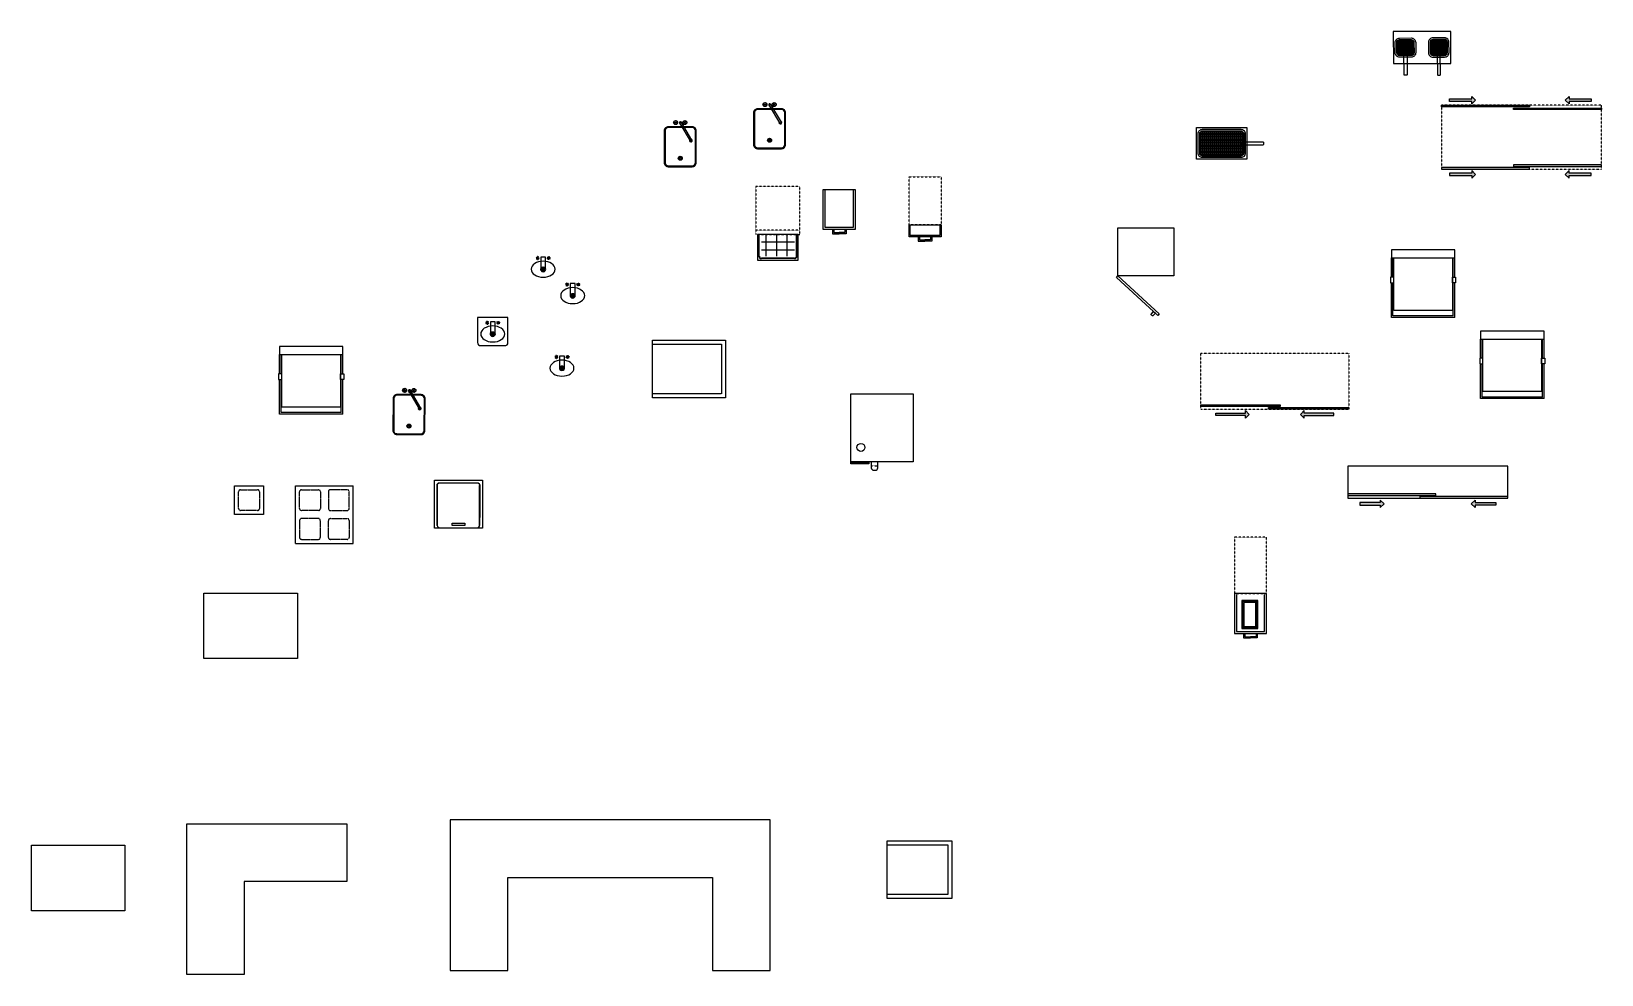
# Model space of a CAD drawing. Header units: millimetres. Extents: x 1069 to 20688, y 1094 to 12884.
import ezdxf

# ---------------------------------------------------------------- set-up
doc = ezdxf.new("R2010")
doc.units = ezdxf.units.MM
for name, pattern in [('JIS_02_1.0', [2, 1, -1]), ('JIS_02_2.0', [3, 2, -1]), ('JIS_02_4.0', [5.5, 4, -1.5])]:
    doc.linetypes.add(name, pattern=pattern)
for name, color, linetype in [('Bestand', 250, 'Continuous'), ('HG', 20, 'Continuous'), ('HG_dünn', 30, 'Continuous'), ('Korb', 92, 'JIS_02_2.0'), ('Spülen', 150, 'Continuous'), ('Spülen_dünn', 160, 'Continuous'), ('Unsichtbar', 152, 'JIS_02_1.0'), ('Voll', 253, 'Continuous')]:
    doc.layers.add(name, color=color, linetype=linetype)
doc.styles.get("Standard").update_dxf_attribs({"font": 'arial.ttf'})

# ---------------------------------------------------------------- blocks, each defined once
blk = doc.blocks.new('*U7')
for p, q in [((845, 793), (410, 793)), ((845, 793), (845, 0)), ((825, 773), (410, 773)), ((825, 773), (825, 20)), ((825, 20), (410, 20)), ((845, 0), (410, 0))]:
    blk.add_line(p, q)
for points in [[(100, 793), (0, 793), (0, 0), (100, 0)], [(410, 763), (340, 763), (340, 803), (410, 803)], [(755, 30), (100, 30), (100, 763), (755, 763)], [(410, 30), (340, 30), (340, -10), (410, -10)]]:
    blk.add_lwpolyline(points, close=True)
for points in [[(340, 793), (100, 793)], [(340, 773), (100, 773)], [(340, 20), (100, 20)], [(340, 0), (100, 0)]]:
    blk.add_lwpolyline(points)
blk = doc.blocks.new('*U226')
blk.add_arc((0, 16), 18.1, 226.7231, 310.2059)
blk = doc.blocks.new('*U223')
at = {"color": 0, "linetype": 'ByBlock', "lineweight": -2, "transparency": 16777216}
for p, rotation in [((23749, 13540), 120), ((23750, 13560), 60.00000000000001), ((23784, 13539), 240), ((23784, 13559), 300.0000000000001), ((23766, 13530), 180)]:
    blk.add_blockref('*U226', p, dxfattribs=dict(at, rotation=rotation))
blk.add_blockref('*U226', (23767, 13569), dxfattribs=at)
blk = doc.blocks.new('*U224')
blk.add_arc((0, 16), 18.1, 226.7231, 310.2059)
blk = doc.blocks.new('*U225')
at = {"color": 0, "linetype": 'ByBlock', "lineweight": -2, "transparency": 16777216}
for p, rotation in [((23749, 13540), 120), ((23750, 13560), 60.00000000000001), ((23784, 13539), 240), ((23784, 13559), 300.0000000000001), ((23766, 13530), 180)]:
    blk.add_blockref('*U224', p, dxfattribs=dict(at, rotation=rotation))
blk.add_blockref('*U224', (23767, 13569), dxfattribs=at)
blk = doc.blocks.new('*U221')
for p, q in [((0, -10), (0, 0)), ((145, 41), (275, -177)), ((162, 51), (292, -167)), ((300, -10), (300, 0)), ((-40, -50), (-50, -50)), ((340, -50), (350, -50)), ((125, -392), (144, -392)), ((144, -392), (125, -392)), ((129, -381), (144, -392)), ((144, -392), (129, -381)), ((131, -378), (146, -389)), ((146, -389), (131, -378)), ((140, -371), (146, -389)), ((146, -389), (140, -371)), ((144, -370), (150, -388)), ((150, -388), (144, -370)), ((156, -370), (150, -388)), ((150, -388), (156, -370)), ((160, -371), (154, -389)), ((154, -389), (160, -371)), ((169, -378), (154, -389)), ((154, -389), (169, -378)), ((171, -381), (156, -392)), ((156, -392), (171, -381)), ((156, -392), (175, -392)), ((175, -392), (156, -392)), ((-40, -450), (-50, -450)), ((0, -490), (0, -500)), ((125, -396), (144, -396)), ((144, -396), (125, -396)), ((144, -396), (129, -407)), ((129, -407), (144, -396)), ((146, -399), (131, -410)), ((131, -410), (146, -399)), ((146, -399), (140, -417)), ((140, -417), (146, -399)), ((150, -401), (144, -418)), ((144, -418), (150, -401)), ((150, -401), (156, -418)), ((156, -418), (150, -401)), ((154, -399), (169, -410)), ((154, -399), (160, -417)), ((169, -410), (154, -399)), ((160, -417), (154, -399)), ((156, -396), (175, -396)), ((156, -396), (171, -407)), ((175, -396), (156, -396)), ((171, -407), (156, -396)), ((300, -490), (300, -500)), ((340, -450), (350, -450))]:
    blk.add_line(p, q)
for points in [[(350, -450), (350, -50, 0.414214), (300, 0), (0, 0, 0.414214), (-50, -50), (-50, -450, 0.414214), (0, -500), (300, -500, 0.414214)], [(340, -450), (340, -50, 0.414214), (300, -10), (0, -10, 0.414214), (-40, -50), (-40, -450, 0.414214), (0, -490), (300, -490, 0.414214)]]:
    blk.add_lwpolyline(points, format="xyb", close=True)
for centre, radius in [((92, 52), 25), ((92, 52), 6.49), ((208, 52), 25), ((208, 52), 6.49), ((150, -394), 25)]:
    blk.add_circle(centre, radius)
for centre, radius, start, end in [((154, 46), 15.2, 342.8742, 258.6421), ((154, 46), 10.2, 30.7582, 210.7582), ((283, -172), 17.7, 155.9277, 85.5887), ((283, -172), 10.2, 210.7582, 30.7582)]:
    blk.add_arc(centre, radius, start, end)
at = {"xscale": -1, "rotation": 90}
blk.add_blockref('*U225', (13642, 23819), dxfattribs=at)
at = {"rotation": 270}
blk.add_blockref('*U223', (-13342, 23819), dxfattribs=at)
blk = doc.blocks.new('*U32')
blk.add_lwpolyline([(-3, -9), (-3, 9), (3, 9), (3, -9)])
blk = doc.blocks.new('*U33')
at = {"color": 0, "linetype": 'ByBlock', "lineweight": -2, "transparency": 16777216}
for p, rotation in [((-261, 189), 120), ((-258, 199), 60.00000000000001), ((-242, 193), 300.0000000000001), ((-255, 182), 180), ((-245, 184), 240)]:
    blk.add_blockref('*U32', p, dxfattribs=dict(at, rotation=rotation))
blk.add_blockref('*U32', (-248, 201), dxfattribs=at)
blk = doc.blocks.new('*U34')
blk.add_lwpolyline([(-3, -9), (-3, 9), (3, 9), (3, -9)])
blk = doc.blocks.new('*U35')
at = {"color": 0, "linetype": 'ByBlock', "lineweight": -2, "transparency": 16777216}
for p, rotation in [((-261, 189), 120), ((-258, 199), 60.00000000000001), ((-242, 193), 300.0000000000001), ((-255, 182), 180), ((-245, 184), 240)]:
    blk.add_blockref('*U34', p, dxfattribs=dict(at, rotation=rotation))
blk.add_blockref('*U34', (-248, 201), dxfattribs=at)
blk = doc.blocks.new('Hygiene_WB')
at = {"linetype": 'JIS_02_2.0'}
for p, q in [((29, 0), (-29, 0)), ((0, 29), (0, -29))]:
    blk.add_line(p, q, dxfattribs=at)
blk.add_lwpolyline([(30, 0), (30, 150), (-30, 150), (-30, 0, 1.010258)], format="xyb", close=True)
for radius in [28.8, 14.9]:
    blk.add_circle((0, 0), radius, dxfattribs=at)
blk.add_ellipse((0, 0), major_axis=(150, 0), ratio=0.666667, start_param=3.141593, end_param=9.424778)
at = {"xscale": -1}
blk.add_blockref('*U33', (-321, -52), dxfattribs=at)
blk.add_blockref('*U35', (321, -52))
blk = doc.blocks.new('Grill_DS')
for p, q in [((33, -466), (35, -466)), ((567, -466), (565, -466))]:
    blk.add_line(p, q)
for points in [[(0, -600), (0, 0), (600, 0), (600, -600)], [(220, -568), (220, -538), (380, -538), (380, -568)]]:
    blk.add_lwpolyline(points, close=True)
for points in [[(33, -466), (33, -63, -0.414214), (63, -33), (537, -33, -0.414214), (567, -63), (567, -466)], [(35, -565), (35, -65, -0.414214), (65, -35), (535, -35, -0.414214), (565, -65), (565, -565)], [(35, -65), (35, -565, 0.414214), (65, -595), (535, -595, 0.414214), (565, -565), (565, -65)]]:
    blk.add_lwpolyline(points, format="xyb")
for points in [[(33, -63), (33, -466)], [(567, -466), (567, -63)]]:
    blk.add_lwpolyline(points)
at = {"color": 2}
blk.add_attdef('TYP', (259, -316), '', height=20, dxfattribs=at)
blk = doc.blocks.new('Indukt_1_Feld')
blk.add_lwpolyline([(0, 0), (360, 0), (360, -360), (0, -360)], close=True)
at = {"linetype": 'JIS_02_4.0'}
blk.add_lwpolyline([(75, -50), (285, -50, -0.414214), (310, -75), (310, -285, -0.414214), (285, -310), (75, -310, -0.414214), (50, -285), (50, -75, -0.414214)], format="xyb", close=True, dxfattribs=at)
blk = doc.blocks.new('*U12')
for p, q in [((0, 0), (720, 0)), ((0, -720), (0, 0)), ((720, -720), (720, 0)), ((0, -720), (720, -720))]:
    blk.add_line(p, q)
at = {"linetype": 'JIS_02_4.0'}
for points in [[(75, -50), (285, -50, -0.414214), (310, -75), (310, -285, -0.414214), (285, -310), (75, -310, -0.414214), (50, -285), (50, -75, -0.414214)], [(645, -50), (435, -50, 0.414214), (410, -75), (410, -285, 0.414214), (435, -310), (645, -310, 0.414214), (670, -285), (670, -75, 0.414214)], [(75, -670), (285, -670, 0.414214), (310, -645), (310, -435, 0.414214), (285, -410), (75, -410, 0.414214), (50, -435), (50, -645, 0.414214)], [(645, -670), (435, -670, -0.414214), (410, -645), (410, -435, -0.414214), (435, -410), (645, -410, -0.414214), (670, -435), (670, -645, -0.414214)]]:
    blk.add_lwpolyline(points, format="xyb", close=True, dxfattribs=at)
blk = doc.blocks.new('*U27')
blk.add_lwpolyline([(0, 0), (1169, 0), (1169, -820), (0, -820)], close=True)
blk = doc.blocks.new('Oberplatte_U')
for p, q in [((0, 0), (0, -1886)), ((4000, 0), (0, 0)), ((4000, -1886), (4000, 0)), ((720, -1886), (720, -720)), ((720, -720), (3280, -720)), ((3280, -720), (3280, -1886)), ((0, -1886), (720, -1886)), ((3280, -1886), (4000, -1886))]:
    blk.add_line(p, q)
blk = doc.blocks.new('*U25')
for p, q in [((0, -1886), (0, 0)), ((0, 0), (2000, 0)), ((2000, 0), (2000, -720)), ((2000, -720), (720, -720)), ((720, -720), (720, -1886)), ((720, -1886), (0, -1886))]:
    blk.add_line(p, q)
blk = doc.blocks.new('*U51')
blk.add_lwpolyline([(0, 0), (811, 0), (811, -720), (0, -720)], close=True)
at = {"layer": 'Korb'}
blk.add_lwpolyline([(0, -50), (761, -50), (761, -670), (0, -670)], close=True, dxfattribs=at)
blk = doc.blocks.new('*U36')
blk.add_lwpolyline([(380, -310), (380, 0), (0, 0), (0, -310, 0.414214), (40, -350), (340, -350, 0.414214)], format="xyb", close=True)
blk.add_blockref('Hygiene_WB', (190, -204))
blk = doc.blocks.new('Auszug_Müll_DS')
for p, q in [((30, -499), (30, -539)), ((30, -539), (100, -539)), ((170, -539), (100, -539)), ((170, -499), (170, -539))]:
    blk.add_line(p, q)
blk.add_lwpolyline([(300, 0), (300, -499), (-100, -499), (-100, 0)], close=True)
for points in [[(275, -10), (275, -474), (-75, -474), (-75, -10)], [(15, -499), (15, -554), (100, -554)], [(185, -499), (185, -554), (100, -554)]]:
    blk.add_lwpolyline(points)
blk = doc.blocks.new('Muellauszug_400_DS')
at = {"layer": 'Bestand'}
for p, q in [((-12450, 4718), (-12465, 4703)), ((-12300, 4718), (-12285, 4703))]:
    blk.add_line(p, q, dxfattribs=at)
for points in [[(-12475, 4693), (-12275, 4693), (-12275, 5043), (-12475, 5043)], [(-12465, 4703), (-12285, 4703), (-12285, 5033), (-12465, 5033)], [(-12450, 4718), (-12300, 4718), (-12300, 5018), (-12450, 5018)]]:
    blk.add_lwpolyline(points, close=True, dxfattribs=at)
at = {"layer": 'Unsichtbar'}
blk.add_lwpolyline([(-12566, 5131), (-12166, 5131), (-12166, 5837), (-12566, 5837)], close=True, dxfattribs=at)
at = {"xscale": -1}
blk.add_blockref('Auszug_Müll_DS', (-12266, 5131), dxfattribs=at)
blk = doc.blocks.new('*U45')
for p, q in [((38, -870), (38, -600)), ((42, -870), (42, -600)), ((483, -695), (68, -695)), ((130, -870), (130, -600)), ((261, -870), (261, -600)), ((392, -870), (392, -600)), ((508, -870), (508, -600)), ((512, -870), (512, -600)), ((523, -870), (523, -600)), ((483, -795), (68, -795)), ((483, -895), (68, -895)), ((483, -900), (68, -900))]:
    blk.add_line(p, q)
blk.add_lwpolyline([(530, -600), (20, -600), (20, -920), (530, -920)], close=True)
for centre, radius, start, end in [((68, -870), 30, 180, 270), ((68, -870), 25, 180, 270), ((483, -870), 30, 270, 0), ((483, -870), 25, 270, 0)]:
    blk.add_arc(centre, radius, start, end)
at = {"layer": 'Unsichtbar'}
blk.add_line((550, -545), (0, -545), dxfattribs=at)
blk.add_lwpolyline([(550, 0), (0, 0), (0, -600), (550, -600)], close=True, dxfattribs=at)
blk = doc.blocks.new('*U52')
blk.add_lwpolyline([(0, 0), (914, 0), (914, -720), (0, -720)], close=True)
at = {"layer": 'Korb'}
blk.add_lwpolyline([(0, -50), (864, -50), (864, -670), (0, -670)], close=True, dxfattribs=at)
blk = doc.blocks.new('Müllauszug_A')
for p, q in [((130, -499), (130, -539)), ((130, -539), (200, -539)), ((270, -539), (200, -539)), ((270, -499), (270, -539))]:
    blk.add_line(p, q)
blk.add_lwpolyline([(400, 0), (400, -499), (0, -499), (0, 0)], close=True)
for points in [[(375, 0), (375, -474), (25, -474), (25, 0)], [(115, -499), (115, -554), (200, -554)], [(285, -499), (285, -554), (200, -554)]]:
    blk.add_lwpolyline(points)
blk = doc.blocks.new('*U78')
for p, q in [((115, -750), (130, -750)), ((130, -750), (130, -790)), ((284, -750), (269, -750)), ((269, -750), (269, -790)), ((130, -790), (199, -790)), ((269, -790), (199, -790))]:
    blk.add_line(p, q)
blk.add_lwpolyline([(0, -600), (400, -600), (400, -750), (0, -750)], close=True)
for points in [[(385, -615), (385, -735), (15, -735), (15, -615)], [(115, -750), (115, -805), (199, -805)], [(284, -750), (284, -805), (199, -805)]]:
    blk.add_lwpolyline(points)
at = {"layer": 'Unsichtbar'}
blk.add_lwpolyline([(0, 0), (400, 0), (400, -600), (0, -600)], close=True, dxfattribs=at)
blk = doc.blocks.new('*U93')
at = {"transparency": 33554559}
h = blk.add_hatch(color=256, dxfattribs=at)
h.dxf.hatch_style = 1
h.paths.add_polyline_path([(1100, -365), (1100, -345), (0, -345), (0, -365)])
h = blk.add_hatch(color=256, dxfattribs=at)
h.dxf.hatch_style = 1
h.paths.add_polyline_path([(900, -380), (900, -400), (2000, -400), (2000, -380)])
at = {"transparency": 33554483}
for points in [[(455, -471), (407, -424), (407, -455), (150, -455), (150, -487), (407, -487), (407, -518)], [(1545, -471), (1593, -424), (1593, -455), (1850, -455), (1850, -487), (1593, -487), (1593, -518)]]:
    blk.add_hatch(color=256, dxfattribs=at).paths.add_polyline_path(points)
blk.add_lwpolyline([(0, -400), (2000, -400), (2000, 0), (0, 0)], close=True)
at = {"color": 0, "linetype": 'Continuous'}
for points in [[(455, -471), (407, -424), (407, -455), (150, -455), (150, -487), (407, -487), (407, -518)], [(1545, -471), (1593, -424), (1593, -455), (1850, -455), (1850, -487), (1593, -487), (1593, -518)]]:
    blk.add_lwpolyline(points, close=True, dxfattribs=at)
at = {"layer": 'Voll'}
for points in [[(0, -365), (1100, -365), (1100, -345), (0, -345)], [(900, -400), (2000, -400), (2000, -380), (900, -380)]]:
    blk.add_lwpolyline(points, close=True, dxfattribs=at)
blk = doc.blocks.new('*U91')
at = {"transparency": 33554534}
h = blk.add_hatch(color=256, dxfattribs=at)
h.dxf.hatch_style = 1
h.paths.add_polyline_path([(983, -645), (-6, -645), (-6, -665), (983, -665)])
for points in [[(598, -764), (550, -811), (550, -780), (178, -780), (178, -748), (550, -748), (550, -717)], [(1236, -764), (1284, -811), (1284, -780), (1656, -780), (1656, -748), (1284, -748), (1284, -717)]]:
    blk.add_hatch(color=256, dxfattribs=at).paths.add_polyline_path(points)
h = blk.add_hatch(color=256, dxfattribs=at)
h.dxf.hatch_style = 1
h.paths.add_polyline_path([(1840, -680), (839, -680), (839, -700), (1840, -700)])
blk.add_line((838, -665), (983, -665))
for points in [[(983, -665), (-6, -665), (-6, -645), (983, -645)], [(1840, -700), (839, -700), (839, -680), (1840, -680)]]:
    blk.add_lwpolyline(points, close=True)
at = {"color": 0, "linetype": 'Continuous'}
for points in [[(598, -764), (550, -811), (550, -780), (178, -780), (178, -748), (550, -748), (550, -717)], [(1236, -764), (1284, -811), (1284, -780), (1656, -780), (1656, -748), (1284, -748), (1284, -717)]]:
    blk.add_lwpolyline(points, close=True, dxfattribs=at)
at = {"layer": 'Unsichtbar'}
blk.add_line((-6, -700), (1840, -700), dxfattribs=at)
blk.add_lwpolyline([(-6, -700), (-6, 0), (1840, 0), (1840, -700)], dxfattribs=at)
blk = doc.blocks.new('*U110')
for points in [[(0, -600), (0, 0), (700, 0), (700, -600)], [(0, -600), (515, -1075), (498, -1093), (-17, -618)]]:
    blk.add_lwpolyline(points, close=True)
blk.add_lwpolyline([(446, -1045), (468, -1066), (441, -1094, -0.414214), (427, -1095), (420, -1088, -0.414214), (419, -1074)], format="xyb", close=True)
blk = doc.blocks.new('Kombidämpfer_A')
at = {"transparency": 33554483}
h = blk.add_hatch(color=256, dxfattribs=at)
h.dxf.hatch_style = 1
h.paths.add_polyline_path([(0, -875), (222, -875), (222, -850), (0, -850)])
for points in [[(0, -850), (0, 0), (775, 0), (775, -850)], [(0, -850), (222, -850), (222, -875), (0, -875)]]:
    blk.add_lwpolyline(points, close=True)
blk.add_lwpolyline([(254, -850), (254, -925, 0.414214), (284, -955), (305, -955, 0.414214), (335, -925), (335, -850)], format="xyb", close=True)
blk.add_circle((124, -669), 50)
at = {"layer": 'Unsichtbar'}
blk.add_line((254, -900), (335, -900), dxfattribs=at)
blk = doc.blocks.new('*U123')
at = {"layer": 'HG_dünn', "lineweight": 15}
h = blk.add_hatch(dxfattribs=at)
h.set_pattern_fill('ANSI37', color=256, scale=120, angle=45)
h.set_pattern_definition([(90, (-49449.207, -38250.272), (-15, 0), []), (180, (-49449.207, -38250.272), (-2e-15, -15), [])])
h.paths.add_polyline_path([(40, -320, 0.414214), (75, -355), (555, -355, 0.414214), (590, -320), (590, -75, 0.414214), (555, -40), (75, -40, 0.414214), (40, -75)])
blk.add_lwpolyline([(0, 0), (630, 0), (630, -395), (0, -395)], close=True)
at = {"layer": 'HG_dünn'}
for points in [[(75, -20), (555, -20, -0.414214), (610, -75), (610, -320, -0.414214), (555, -375), (75, -375, -0.414214), (20, -320), (20, -75, -0.414214)], [(75, -40), (555, -40, -0.414214), (590, -75), (590, -320, -0.414214), (555, -355), (75, -355, -0.414214), (40, -320), (40, -75, -0.414214)], [(555, -178), (828, -178, -0.414214), (836, -186), (836, -209, -0.414214), (828, -217), (555, -217)]]:
    blk.add_lwpolyline(points, format="xyb", close=True, dxfattribs=at)
blk = doc.blocks.new('Nudelkocher_Sieb_DS')
h = blk.add_hatch()
h.set_pattern_fill('ANSI37', color=256, scale=120, angle=-45)
h.set_pattern_definition([(4e-13, (1e-11, -20), (-1e-13, 15), []), (90, (1e-11, -20), (-15, -1e-13), [])])
h.paths.add_polyline_path([(107, 185, 0.414214), (72, 220), (-73, 220, 0.414214), (-108, 185), (-108, 55, 0.414214), (-73, 20), (72, 20, 0.414214), (107, 55)])
for points in [[(128, 185), (128, 55, -0.414214), (72, 0), (-73, 0, -0.414214), (-128, 55), (-128, 185, -0.414214), (-73, 240), (72, 240, -0.414214)], [(107, 185), (107, 55, -0.414214), (72, 20), (-73, 20, -0.414214), (-108, 55), (-108, 185, -0.414214), (-73, 220), (72, 220, -0.414214)], [(19, 55), (19, -218, -0.414214), (11, -226), (-11, -226, -0.414214), (-19, -218), (-19, 55)]]:
    blk.add_lwpolyline(points, format="xyb", close=True)
blk = doc.blocks.new('*U129')
blk.add_lwpolyline([(720, -400), (720, 0), (0, 0), (0, -400)], close=True)
at = {"layer": 'Spülen_dünn'}
blk.add_blockref('Nudelkocher_Sieb_DS', (152, -320), dxfattribs=at)
at = {"layer": 'Spülen_dünn', "xscale": -1}
blk.add_blockref('Nudelkocher_Sieb_DS', (568, -320), dxfattribs=at)
blk = doc.blocks.new('*U132')
at = {"transparency": 33554534}
h = blk.add_hatch(color=256, dxfattribs=at)
h.dxf.hatch_style = 1
h.paths.add_polyline_path([(0, -20), (1100, -20), (1100, 0), (0, 0)])
for points in [[(424, 64), (377, 17), (377, 48), (99, 48), (99, 80), (377, 80), (377, 111)], [(1546, 64), (1593, 111), (1593, 80), (1871, 80), (1871, 48), (1593, 48), (1593, 17)], [(424, -864), (377, -817), (377, -848), (98, -848), (98, -880), (377, -880), (377, -911)], [(1546, -864), (1593, -911), (1593, -880), (1871, -880), (1871, -848), (1593, -848), (1593, -817)]]:
    blk.add_hatch(color=256).paths.add_polyline_path(points)
h = blk.add_hatch(color=256, dxfattribs=at)
h.dxf.hatch_style = 1
h.paths.add_polyline_path([(900, -55), (2000, -55), (2000, -35), (900, -35)])
h = blk.add_hatch(color=256, dxfattribs=at)
h.dxf.hatch_style = 1
h.paths.add_polyline_path([(0, -800), (1100, -800), (1100, -780), (0, -780)])
h = blk.add_hatch(color=256, dxfattribs=at)
h.dxf.hatch_style = 1
h.paths.add_polyline_path([(2000, -745), (900, -745), (900, -765), (2000, -765)])
at = {"color": 0, "linetype": 'Continuous'}
for points in [[(424, 64), (377, 17), (377, 48), (99, 48), (99, 80), (377, 80), (377, 111)], [(1546, 64), (1593, 111), (1593, 80), (1871, 80), (1871, 48), (1593, 48), (1593, 17)], [(424, -864), (377, -817), (377, -848), (98, -848), (98, -880), (377, -880), (377, -911)], [(1546, -864), (1593, -911), (1593, -880), (1871, -880), (1871, -848), (1593, -848), (1593, -817)]]:
    blk.add_lwpolyline(points, close=True, dxfattribs=at)
at = {"layer": 'Unsichtbar'}
for p, q in [((2000, 0), (0, 0)), ((0, 0), (0, -800)), ((2000, -800), (2000, 0)), ((0, -800), (2000, -800))]:
    blk.add_line(p, q, dxfattribs=at)
at = {"layer": 'Voll'}
for points in [[(0, 0), (1100, 0), (1100, -20), (0, -20)], [(900, -35), (2000, -35), (2000, -55), (900, -55)], [(0, -800), (1100, -800), (1100, -780), (0, -780)], [(900, -765), (2000, -765), (2000, -745), (900, -745)]]:
    blk.add_lwpolyline(points, close=True, dxfattribs=at)
blk = doc.blocks.new('*U402')
blk.add_arc((0, 16), 18.1, 226.7231, 310.2059)
blk = doc.blocks.new('*U404')
at = {"color": 0, "linetype": 'ByBlock', "lineweight": -2, "transparency": 16777216}
for p, rotation in [((23749, 13540), 120), ((23750, 13560), 60.00000000000001), ((23784, 13539), 240), ((23784, 13559), 300.0000000000001), ((23766, 13530), 180)]:
    blk.add_blockref('*U402', p, dxfattribs=dict(at, rotation=rotation))
blk.add_blockref('*U402', (23767, 13569), dxfattribs=at)
blk = doc.blocks.new('*U405')
blk.add_arc((0, 16), 18.1, 226.7231, 310.2059)
blk = doc.blocks.new('*U406')
at = {"color": 0, "linetype": 'ByBlock', "lineweight": -2, "transparency": 16777216}
for p, rotation in [((23749, 13540), 120), ((23750, 13560), 60.00000000000001), ((23784, 13539), 240), ((23784, 13559), 300.0000000000001), ((23766, 13530), 180)]:
    blk.add_blockref('*U405', p, dxfattribs=dict(at, rotation=rotation))
blk.add_blockref('*U405', (23767, 13569), dxfattribs=at)
blk = doc.blocks.new('*U220')
blk.add_arc((0, 16), 18.1, 226.7231, 310.2059)
blk = doc.blocks.new('*U217')
at = {"color": 0, "linetype": 'ByBlock', "lineweight": -2, "transparency": 16777216}
for p, rotation in [((23749, 13540), 120), ((23750, 13560), 60.00000000000001), ((23784, 13539), 240), ((23784, 13559), 300.0000000000001), ((23766, 13530), 180)]:
    blk.add_blockref('*U220', p, dxfattribs=dict(at, rotation=rotation))
blk.add_blockref('*U220', (23767, 13569), dxfattribs=at)
blk = doc.blocks.new('*U218')
blk.add_arc((0, 16), 18.1, 226.7231, 310.2059)
blk = doc.blocks.new('*U219')
at = {"color": 0, "linetype": 'ByBlock', "lineweight": -2, "transparency": 16777216}
for p, rotation in [((23749, 13540), 120), ((23750, 13560), 60.00000000000001), ((23784, 13539), 240), ((23784, 13559), 300.0000000000001), ((23766, 13530), 180)]:
    blk.add_blockref('*U218', p, dxfattribs=dict(at, rotation=rotation))
blk.add_blockref('*U218', (23767, 13569), dxfattribs=at)
blk = doc.blocks.new('Waschbecken_A')
for p, q in [((0, -10), (0, 0)), ((145, 41), (275, -177)), ((162, 51), (292, -167)), ((300, -10), (300, 0)), ((-40, -50), (-50, -50)), ((340, -50), (350, -50)), ((125, -392), (144, -392)), ((144, -392), (125, -392)), ((129, -381), (144, -392)), ((144, -392), (129, -381)), ((131, -378), (146, -389)), ((146, -389), (131, -378)), ((140, -371), (146, -389)), ((146, -389), (140, -371)), ((144, -370), (150, -388)), ((150, -388), (144, -370)), ((156, -370), (150, -388)), ((150, -388), (156, -370)), ((160, -371), (154, -389)), ((154, -389), (160, -371)), ((169, -378), (154, -389)), ((154, -389), (169, -378)), ((171, -381), (156, -392)), ((156, -392), (171, -381)), ((156, -392), (175, -392)), ((175, -392), (156, -392)), ((-40, -450), (-50, -450)), ((0, -490), (0, -500)), ((125, -396), (144, -396)), ((144, -396), (125, -396)), ((144, -396), (129, -407)), ((129, -407), (144, -396)), ((146, -399), (131, -410)), ((131, -410), (146, -399)), ((146, -399), (140, -417)), ((140, -417), (146, -399)), ((150, -401), (144, -418)), ((144, -418), (150, -401)), ((150, -401), (156, -418)), ((156, -418), (150, -401)), ((154, -399), (169, -410)), ((154, -399), (160, -417)), ((169, -410), (154, -399)), ((160, -417), (154, -399)), ((156, -396), (175, -396)), ((156, -396), (171, -407)), ((175, -396), (156, -396)), ((171, -407), (156, -396)), ((300, -490), (300, -500)), ((340, -450), (350, -450))]:
    blk.add_line(p, q)
for points in [[(350, -450), (350, -50, 0.414214), (300, 0), (0, 0, 0.414214), (-50, -50), (-50, -450, 0.414214), (0, -500), (300, -500, 0.414214)], [(340, -450), (340, -50, 0.414214), (300, -10), (0, -10, 0.414214), (-40, -50), (-40, -450, 0.414214), (0, -490), (300, -490, 0.414214)]]:
    blk.add_lwpolyline(points, format="xyb", close=True)
for centre, radius in [((92, 52), 25), ((92, 52), 6.49), ((208, 52), 25), ((208, 52), 6.49), ((150, -394), 25)]:
    blk.add_circle(centre, radius)
for centre, radius, start, end in [((154, 46), 15.2, 342.8742, 258.6421), ((154, 46), 10.2, 30.7582, 210.7582), ((283, -172), 17.7, 155.9277, 85.5887), ((283, -172), 10.2, 210.7582, 30.7582)]:
    blk.add_arc(centre, radius, start, end)
at = {"xscale": -1, "rotation": 90}
blk.add_blockref('*U219', (13642, 23819), dxfattribs=at)
at = {"rotation": 270}
blk.add_blockref('*U217', (-13342, 23819), dxfattribs=at)

msp = doc.modelspace()

# ---------------------------------------------------------------- linework, layer by layer
for p, q in [((10305, 11969), (10435, 11751)), ((10102, 11868), (10092, 11868)), ((10142, 11908), (10142, 11918)), ((10287, 11959), (10417, 11741)), ((10442, 11908), (10442, 11918)), ((10482, 11868), (10492, 11868)), ((10102, 11468), (10092, 11468)), ((10142, 11428), (10142, 11418)), ((10267, 11526), (10286, 11526)), ((10286, 11526), (10267, 11526)), ((10267, 11522), (10286, 11522)), ((10286, 11522), (10267, 11522)), ((10271, 11537), (10286, 11526)), ((10286, 11526), (10271, 11537)), ((10286, 11522), (10271, 11511)), ((10271, 11511), (10286, 11522)), ((10273, 11541), (10289, 11529)), ((10289, 11529), (10273, 11541)), ((10289, 11519), (10273, 11508)), ((10273, 11508), (10289, 11519)), ((10283, 11547), (10289, 11529)), ((10289, 11529), (10283, 11547)), ((10289, 11519), (10283, 11501)), ((10283, 11501), (10289, 11519)), ((10287, 11549), (10292, 11531)), ((10292, 11531), (10287, 11549)), ((10292, 11518), (10287, 11500)), ((10287, 11500), (10292, 11518)), ((10298, 11549), (10292, 11531)), ((10292, 11531), (10298, 11549)), ((10292, 11518), (10298, 11500)), ((10298, 11500), (10292, 11518)), ((10302, 11547), (10296, 11529)), ((10296, 11529), (10302, 11547)), ((10311, 11541), (10296, 11529)), ((10296, 11529), (10311, 11541)), ((10296, 11519), (10311, 11508)), ((10296, 11519), (10302, 11501)), ((10311, 11508), (10296, 11519)), ((10302, 11501), (10296, 11519)), ((10314, 11537), (10298, 11526)), ((10298, 11526), (10314, 11537)), ((10298, 11526), (10317, 11526)), ((10317, 11526), (10298, 11526)), ((10298, 11522), (10317, 11522)), ((10298, 11522), (10314, 11511)), ((10317, 11522), (10298, 11522)), ((10314, 11511), (10298, 11522)), ((10442, 11428), (10442, 11418)), ((10482, 11468), (10492, 11468))]:
    msp.add_line(p, q)
for points in [[(10492, 11468), (10492, 11868, 0.414214), (10442, 11918), (10142, 11918, 0.414214), (10092, 11868), (10092, 11468, 0.414214), (10142, 11418), (10442, 11418, 0.414214)], [(10482, 11468), (10482, 11868, 0.414214), (10442, 11908), (10142, 11908, 0.414214), (10102, 11868), (10102, 11468, 0.414214), (10142, 11428), (10442, 11428, 0.414214)]]:
    msp.add_lwpolyline(points, format="xyb", close=True)
for centre, radius in [((10234, 11970), 25), ((10234, 11970), 6.49), ((10350, 11970), 25), ((10350, 11970), 6.49), ((10292, 11524), 25)]:
    msp.add_circle(centre, radius)
for centre, radius, start, end in [((10296, 11964), 15.2, 342.8742, 258.6421), ((10296, 11964), 10.2, 30.7582, 210.7582), ((10426, 11746), 17.7, 155.9277, 85.5887), ((10426, 11746), 10.2, 210.7582, 30.7582)]:
    msp.add_arc(centre, radius, start, end)

# ---------------------------------------------------------------- block references
at = {"xscale": -1, "rotation": 90}
msp.add_blockref('*U406', (23784, 35737), dxfattribs=at)
for name, p, rotation in [('*U404', (-3199, 35737), 270), ('*U7', (4168, 8944), 269.9999999999996), ('*U221', (5639, 8346), 359.5270550462718)]:
    msp.add_blockref(name, p, dxfattribs=dict(rotation=rotation))
for name, p in [('*U132', (18688, 11961)), ('Waschbecken_A', (9026, 11693)), ('*U123', (15626, 11681)), ('*U78', (12034, 11068)), ('*U45', (10121, 10944)), ('Müllauszug_A', (10963, 10908)), ('*U110', (14644, 10427)), ('Hygiene_WB', (7832, 9581)), ('*U36', (6643, 9306)), ('Hygiene_WB', (7698, 8675)), ('*U52', (8828, 9024)), ('*U91', (15688, 8861)), ('Kombidämpfer_A', (11309, 8353)), ('Grill_DS', (6104, 7275)), ('*U93', (17515, 7450)), ('Indukt_1_Feld', (3608, 7205)), ('*U12', (4369, 7205)), ('Muellauszug_400_DS', (28666, 726)), ('*U27', (3225, 5864)), ('*U25', (3009, 2980)), ('Oberplatte_U', (6300, 3030)), ('*U51', (11760, 2766)), ('*U27', (1069, 2713))]:
    msp.add_blockref(name, p)
at = {"layer": 'HG', "rotation": 0.2659765704270398}
msp.add_blockref('*U129', (18084, 12881), dxfattribs=at)
at = {"layer": 'Spülen'}
msp.add_blockref('Hygiene_WB', (7463, 9911), dxfattribs=at)
at = {"layer": 'Spülen', "rotation": 269.9999999999998}
for p in [(18061, 10152), (19175, 9139)]:
    msp.add_blockref('*U7', p, dxfattribs=at)

doc.saveas('drawing.dxf')
